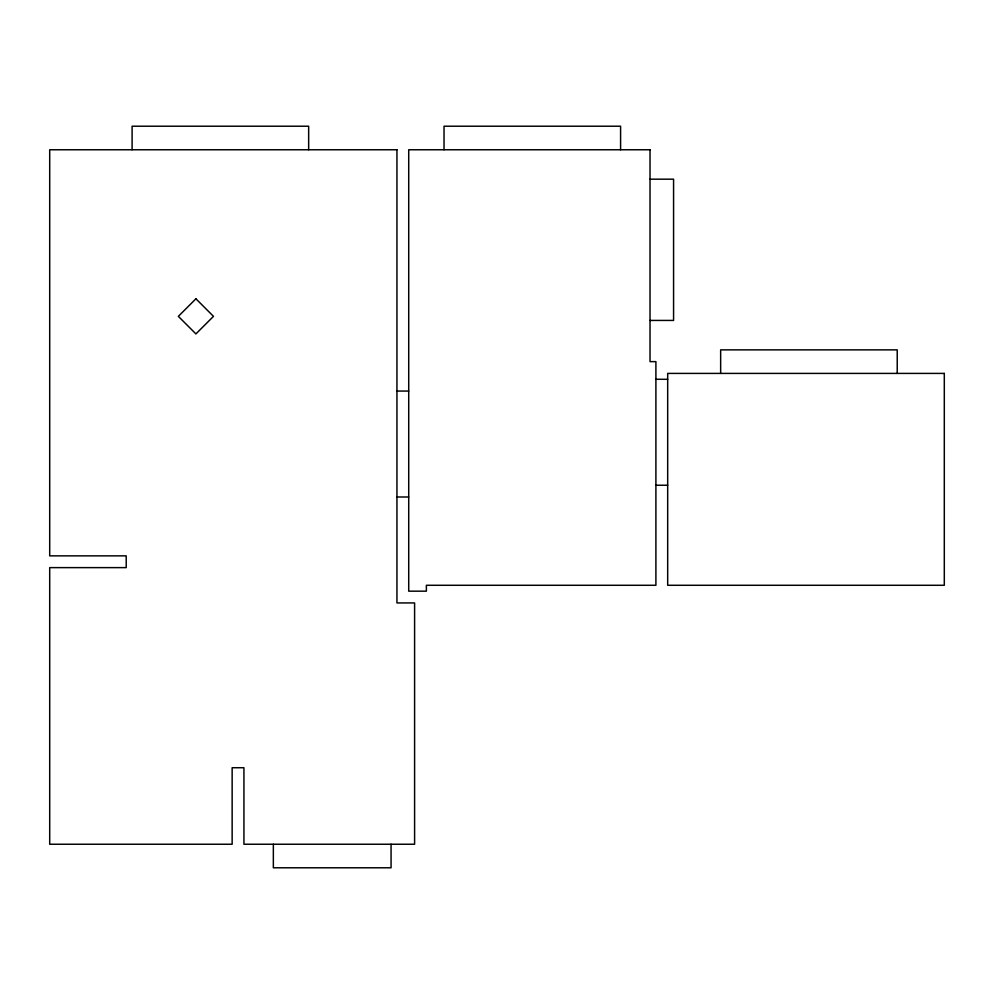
<?xml version="1.0" encoding="UTF-8"?>
<svg xmlns="http://www.w3.org/2000/svg" width="994" height="994" viewBox="0 0 994 994"><rect width="100%" height="100%" fill="white"/><g stroke="black" fill="none" stroke-linecap="round" stroke-linejoin="round"><path stroke-width="1.49" d="M650.026 179.181L673.572 179.181L673.572 320.428L650.026 320.428M655.903 379.286L667.682 379.286M396.941 391.064L408.72 391.064M655.903 485.234L667.682 485.234M396.941 497L408.72 497M897.222 373.409L897.222 349.863L720.65 349.863L720.65 373.409M620.591 149.759L620.591 126.213L444.032 126.213L444.032 149.759M391.064 844.241L391.064 867.787L273.35 867.787L273.35 844.241M308.662 149.759L308.662 126.213L132.103 126.213L132.103 149.759M195.917 298.784L178.348 316.353L195.917 333.909L213.474 316.353L195.917 298.784M396.941 149.759L49.7 149.759L49.7 555.857L126.213 555.857L126.213 567.624L49.7 567.624L49.7 844.241L232.149 844.241L232.149 767.728L243.928 767.728L243.928 844.241L414.597 844.241L414.597 602.936L396.941 602.936L396.941 149.759M650.026 149.759L408.72 149.759L408.72 591.169L426.376 591.169L426.376 585.28L655.903 585.28L655.903 361.63L650.026 361.63L650.026 149.759M944.3 373.409L667.682 373.409L667.682 585.28L944.3 585.28L944.3 373.409"/></g></svg>
